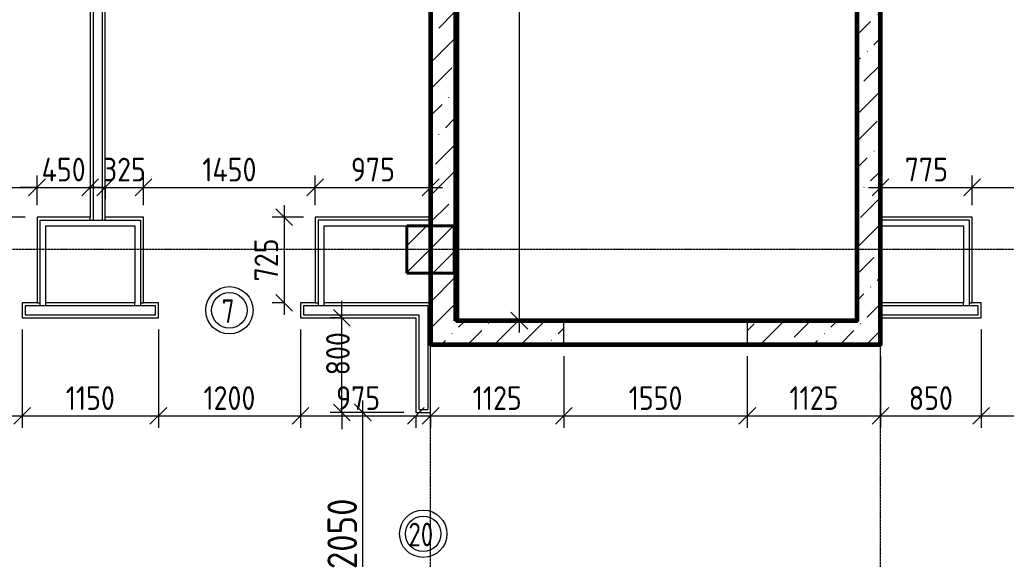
# Model space of a CAD drawing. Header units: millimetres. Extents: x -56773 to 221258, y -262288 to 26541.
# Drawn here: x 5338 to 13672, y -97159 to -92602 of the extents above; entities that cross this region are included whole.
import ezdxf

# ---------------------------------------------------------------- set-up
doc = ezdxf.new("R2010")
doc.units = ezdxf.units.MM
doc.linetypes.add('ADSK_Линия сетки', pattern=[25, 20, -2.5, 0, -2.5])
for name, color, linetype, lineweight in [('3.1 Штукатурка внешн стен для инвесторов', 5, 'Continuous', 60), ('Марки дверей', 7, 'Continuous', 20), ('Несущие колонны', 7, 'Continuous', 18), ('Оси', 7, 'Continuous', 9), ('Размеры', 7, 'Continuous', 9), ('Стены внутренние', 7, 'Continuous', 18), ('Стены наружные', 7, 'Continuous', 18), ('Стены штриховка', 7, 'Continuous', 9)]:
    doc.layers.add(name, color=color, linetype=linetype, lineweight=lineweight)
doc.styles.add('GOST Common_2', font='', dxfattribs={"width": 0.9, "height": 250})
doc.styles.add('GOST Common_3', font='', dxfattribs={"width": 0.9, "height": 200})
doc.styles.add('GOST Common_B', font='', dxfattribs={"width": 0.8, "height": 200})
doc.styles.get('GOST Common_2').set_extended_font_data('GOST Common')
doc.styles.get('GOST Common_3').set_extended_font_data('GOST Common')
doc.styles.get('GOST Common_B').set_extended_font_data('GOST Common', bold=True)
doc.dimstyles.new('ADSK_Основной_2_0', dxfattribs={"dimscale": 304.8, "dimtxt": 201.142999, "dimasz": 0.463911, "dimexe": 0.328084, "dimexo": 0.328084, "dimgap": 0.164042, "dimtad": 1, "dimdec": 3, "dimrnd": 0.001, "dimdsep": 46, "dimtxsty": 'GOST Common_3', "dimblk1": 'OBLIQUE', "dimblk2": 'OBLIQUE', "dimsah": 1, "dimcen": 0.09, "dimdle": 0.328084, "dimazin": 2, "dimtfac": 1, "dimtdec": 4, "dimtix": 1, "dimtmove": 0, "dimatfit": 3, "dimfxl": 1, "dimtvp": 1, "dimtolj": 1, "dimtzin": 0, "dimlwd": 20, "dimlwe": 20, "dimarcsym": 2})
doc.dimstyles.new('ADSK_Основной_2_0_2', dxfattribs={"dimscale": 304.8, "dimtxt": 201.142999, "dimasz": 0.463911, "dimexe": 0.328084, "dimexo": 0.328084, "dimgap": 0.164042, "dimtad": 1, "dimdec": 3, "dimrnd": 0.001, "dimdsep": 46, "dimtxsty": 'GOST Common_3', "dimblk1": 'OBLIQUE', "dimblk2": 'OBLIQUE', "dimsah": 1, "dimcen": 0.09, "dimdle": 0.328084, "dimazin": 2, "dimtfac": 1, "dimtdec": 4, "dimtix": 1, "dimtmove": 0, "dimatfit": 3, "dimfxl": 1, "dimtvp": 1, "dimtolj": 1, "dimtzin": 0, "dimlwd": 20, "dimlwe": 20, "dimarcsym": 2})
doc.dimstyles.new('ADSK_Основной_2_0_3', dxfattribs={"dimscale": 304.8, "dimtxt": 201.142999, "dimasz": 0.463911, "dimexe": 0.328084, "dimexo": 0.328084, "dimgap": 0.164042, "dimtad": 1, "dimdec": 3, "dimrnd": 0.001, "dimdsep": 46, "dimtxsty": 'GOST Common_2', "dimblk1": 'OBLIQUE', "dimblk2": 'OBLIQUE', "dimsah": 1, "dimcen": 0.09, "dimdle": 0.328084, "dimazin": 2, "dimtfac": 1, "dimtdec": 4, "dimtix": 1, "dimtmove": 0, "dimatfit": 3, "dimfxl": 1, "dimtvp": 1, "dimtolj": 1, "dimtzin": 0, "dimlwd": 20, "dimlwe": 20, "dimarcsym": 2})
pattern_1 = [(45, (9.36, -97949.04), (84.1895, 308.696), [396.875, -79.375, 3.353, -76.022])]

# ---------------------------------------------------------------- blocks, each defined once
blk = doc.blocks.new('ADSK_КолоннаЖБ_Прямоугольная - 400x400 мм-1807143-Кладочный план 2-го этаж')
at = {"layer": 'Несущие колонны', "lineweight": 40}
for p, q in [((-200, 200), (200, 200)), ((-200, -200), (-200, 200)), ((200, 200), (200, -200)), ((200, -200), (-200, -200))]:
    blk.add_line(p, q, dxfattribs=at)
blk = doc.blocks.new('_Oblique')
at = {"color": 0, "linetype": 'ByBlock', "lineweight": -2}
blk.add_line((-0.5, -0.5), (0.5, 0.5), dxfattribs=at)
blk = doc.blocks.new('*D4770')
at = {"layer": 'Defpoints', "color": 0, "lineweight": 25, "transparency": 16777216}
for p in [(5484.4, -94018.1), (4034.4, -94269.1), (5484.4, -94269.1)]:
    blk.add_point(p, dxfattribs=at)
at = {"layer": 'Размеры', "color": 0, "lineweight": 20, "transparency": 16777216}
for p, q in [((4034.4, -94169.1), (4034.4, -93918.1)), ((5484.4, -94169.1), (5484.4, -93918.1)), ((3934.4, -94018.1), (5584.4, -94018.1))]:
    blk.add_line(p, q, dxfattribs=at)
at = {"layer": 'Размеры', "color": 0, "lineweight": 20, "transparency": 16777216, "xscale": 141.4, "yscale": 141.4, "zscale": 141.4, "rotation": 180}
blk.add_blockref('_Oblique', (4034.4, -94018.1), dxfattribs=at)
at = {"layer": 'Размеры', "color": 0, "lineweight": 20, "transparency": 16777216, "xscale": 141.4, "yscale": 141.4, "zscale": 141.4}
blk.add_blockref('_Oblique', (5484.4, -94018.1), dxfattribs=at)
at = {"layer": 'Размеры', "color": 0, "lineweight": 9, "transparency": 16777216, "insert": (4759.4, -93868.1), "char_height": 200, "width": 580.928, "attachment_point": 5, "style": 'GOST Common_3'}
blk.add_mtext('\\A1;1450', dxfattribs=at)
blk = doc.blocks.new('*D4771')
at = {"layer": 'Defpoints', "color": 0, "lineweight": 25, "transparency": 16777216}
for p in [(5934.4, -93918.1), (5934.4, -94018.1), (5484.4, -94269.1)]:
    blk.add_point(p, dxfattribs=at)
at = {"layer": 'Размеры', "color": 0, "lineweight": 20, "transparency": 16777216}
for p, q in [((5484.4, -94169.1), (5484.4, -93918.1)), ((5484.4, -94018.1), (5343, -94018.1)), ((5484.4, -94018.1), (5934.4, -94018.1)), ((5934.4, -94018.1), (5934.4, -94118.1)), ((5934.4, -94018.1), (6075.8, -94018.1))]:
    blk.add_line(p, q, dxfattribs=at)
at = {"layer": 'Размеры', "color": 0, "lineweight": 20, "transparency": 16777216, "xscale": 141.4, "yscale": 141.4, "zscale": 141.4}
blk.add_blockref('_Oblique', (5484.4, -94018.1), dxfattribs=at)
at = {"layer": 'Размеры', "color": 0, "lineweight": 20, "transparency": 16777216, "xscale": 141.4, "yscale": 141.4, "zscale": 141.4, "rotation": 180}
blk.add_blockref('_Oblique', (5934.4, -94018.1), dxfattribs=at)
at = {"layer": 'Размеры', "color": 0, "lineweight": 9, "transparency": 16777216, "insert": (5709.4, -93868.1), "char_height": 200, "width": 474.561, "attachment_point": 5, "style": 'GOST Common_3'}
blk.add_mtext('\\A1;450', dxfattribs=at)
blk = doc.blocks.new('*D4772')
at = {"layer": 'Defpoints', "color": 0, "lineweight": 25, "transparency": 16777216}
for p in [(6059.4, -93918.1), (6384.4, -94018.1), (6384.4, -94269.1)]:
    blk.add_point(p, dxfattribs=at)
at = {"layer": 'Размеры', "color": 0, "lineweight": 20, "transparency": 16777216}
for p, q in [((6384.4, -94169.1), (6384.4, -93918.1)), ((6059.4, -94018.1), (5918, -94018.1)), ((6059.4, -94018.1), (6059.4, -94118.1)), ((6059.4, -94018.1), (6384.4, -94018.1)), ((6384.4, -94018.1), (6525.8, -94018.1))]:
    blk.add_line(p, q, dxfattribs=at)
at = {"layer": 'Размеры', "color": 0, "lineweight": 20, "transparency": 16777216, "xscale": 141.4, "yscale": 141.4, "zscale": 141.4}
blk.add_blockref('_Oblique', (6059.4, -94018.1), dxfattribs=at)
at = {"layer": 'Размеры', "color": 0, "lineweight": 20, "transparency": 16777216, "xscale": 141.4, "yscale": 141.4, "zscale": 141.4, "rotation": 180}
blk.add_blockref('_Oblique', (6384.4, -94018.1), dxfattribs=at)
at = {"layer": 'Размеры', "color": 0, "lineweight": 9, "transparency": 16777216, "insert": (6221.9, -93868.1), "char_height": 200, "width": 454.106, "attachment_point": 5, "style": 'GOST Common_3'}
blk.add_mtext('\\A1;325', dxfattribs=at)
blk = doc.blocks.new('*D4773')
at = {"layer": 'Defpoints', "color": 0, "lineweight": 25, "transparency": 16777216}
for p in [(7834.4, -94018.1), (6384.4, -94269.1), (7834.4, -94269.1)]:
    blk.add_point(p, dxfattribs=at)
at = {"layer": 'Размеры', "color": 0, "lineweight": 20, "transparency": 16777216}
for p, q in [((6384.4, -94169.1), (6384.4, -93918.1)), ((7834.4, -94169.1), (7834.4, -93918.1)), ((6284.4, -94018.1), (7934.4, -94018.1))]:
    blk.add_line(p, q, dxfattribs=at)
at = {"layer": 'Размеры', "color": 0, "lineweight": 20, "transparency": 16777216, "xscale": 141.4, "yscale": 141.4, "zscale": 141.4, "rotation": 180}
blk.add_blockref('_Oblique', (6384.4, -94018.1), dxfattribs=at)
at = {"layer": 'Размеры', "color": 0, "lineweight": 20, "transparency": 16777216, "xscale": 141.4, "yscale": 141.4, "zscale": 141.4}
blk.add_blockref('_Oblique', (7834.4, -94018.1), dxfattribs=at)
at = {"layer": 'Размеры', "color": 0, "lineweight": 9, "transparency": 16777216, "insert": (7109.4, -93868.1), "char_height": 200, "width": 580.928, "attachment_point": 5, "style": 'GOST Common_3'}
blk.add_mtext('\\A1;1450', dxfattribs=at)
blk = doc.blocks.new('*D4774')
at = {"layer": 'Defpoints', "color": 0, "lineweight": 25, "transparency": 16777216}
for p in [(8809.4, -93918.1), (8809.4, -94018.1), (7834.4, -94269.1)]:
    blk.add_point(p, dxfattribs=at)
at = {"layer": 'Размеры', "color": 0, "lineweight": 20, "transparency": 16777216}
for p, q in [((7834.4, -94169.1), (7834.4, -93918.1)), ((7734.4, -94018.1), (8909.4, -94018.1)), ((8809.4, -94018.1), (8809.4, -94118.1))]:
    blk.add_line(p, q, dxfattribs=at)
at = {"layer": 'Размеры', "color": 0, "lineweight": 20, "transparency": 16777216, "xscale": 141.4, "yscale": 141.4, "zscale": 141.4, "rotation": 180}
blk.add_blockref('_Oblique', (7834.4, -94018.1), dxfattribs=at)
at = {"layer": 'Размеры', "color": 0, "lineweight": 20, "transparency": 16777216, "xscale": 141.4, "yscale": 141.4, "zscale": 141.4}
blk.add_blockref('_Oblique', (8809.4, -94018.1), dxfattribs=at)
at = {"layer": 'Размеры', "color": 0, "lineweight": 9, "transparency": 16777216, "insert": (8321.9, -93868.1), "char_height": 200, "width": 454.106, "attachment_point": 5, "style": 'GOST Common_3'}
blk.add_mtext('\\A1;975', dxfattribs=at)
blk = doc.blocks.new('*D4780')
at = {"layer": 'Defpoints', "color": 0, "lineweight": 25, "transparency": 16777216}
for p in [(4159.4, -95119.1), (5359.4, -95119.1), (5359.4, -95947.8)]:
    blk.add_point(p, dxfattribs=at)
at = {"layer": 'Размеры', "color": 0, "lineweight": 20, "transparency": 16777216}
for p, q in [((4159.4, -95219.1), (4159.4, -96047.8)), ((5359.4, -95219.1), (5359.4, -96047.8)), ((4059.4, -95947.8), (5459.4, -95947.8))]:
    blk.add_line(p, q, dxfattribs=at)
at = {"layer": 'Размеры', "color": 0, "lineweight": 20, "transparency": 16777216, "xscale": 141.4, "yscale": 141.4, "zscale": 141.4, "rotation": 180}
blk.add_blockref('_Oblique', (4159.4, -95947.8), dxfattribs=at)
at = {"layer": 'Размеры', "color": 0, "lineweight": 20, "transparency": 16777216, "xscale": 141.4, "yscale": 141.4, "zscale": 141.4}
blk.add_blockref('_Oblique', (5359.4, -95947.8), dxfattribs=at)
at = {"layer": 'Размеры', "color": 0, "lineweight": 9, "transparency": 16777216, "insert": (4759.4, -95797.8), "char_height": 200, "width": 560.473, "attachment_point": 5, "style": 'GOST Common_3'}
blk.add_mtext('\\A1;1200', dxfattribs=at)
blk = doc.blocks.new('*D4781')
at = {"layer": 'Defpoints', "color": 0, "lineweight": 25, "transparency": 16777216}
for p in [(5359.4, -95119.1), (6509.4, -95119.1), (6509.4, -95947.8)]:
    blk.add_point(p, dxfattribs=at)
at = {"layer": 'Размеры', "color": 0, "lineweight": 20, "transparency": 16777216}
for p, q in [((5359.4, -95219.1), (5359.4, -96047.8)), ((6509.4, -95219.1), (6509.4, -96047.8)), ((5259.4, -95947.8), (6609.4, -95947.8))]:
    blk.add_line(p, q, dxfattribs=at)
at = {"layer": 'Размеры', "color": 0, "lineweight": 20, "transparency": 16777216, "xscale": 141.4, "yscale": 141.4, "zscale": 141.4, "rotation": 180}
blk.add_blockref('_Oblique', (5359.4, -95947.8), dxfattribs=at)
at = {"layer": 'Размеры', "color": 0, "lineweight": 20, "transparency": 16777216, "xscale": 141.4, "yscale": 141.4, "zscale": 141.4}
blk.add_blockref('_Oblique', (6509.4, -95947.8), dxfattribs=at)
at = {"layer": 'Размеры', "color": 0, "lineweight": 9, "transparency": 16777216, "insert": (5934.4, -95797.8), "char_height": 200, "width": 515.472, "attachment_point": 5, "style": 'GOST Common_3'}
blk.add_mtext('\\A1;1150', dxfattribs=at)
blk = doc.blocks.new('*D4782')
at = {"layer": 'Defpoints', "color": 0, "lineweight": 25, "transparency": 16777216}
for p in [(6509.4, -95119.1), (7709.4, -95119.1), (7709.4, -95947.8)]:
    blk.add_point(p, dxfattribs=at)
at = {"layer": 'Размеры', "color": 0, "lineweight": 20, "transparency": 16777216}
for p, q in [((6509.4, -95219.1), (6509.4, -96047.8)), ((7709.4, -95219.1), (7709.4, -96047.8)), ((6409.4, -95947.8), (7809.4, -95947.8))]:
    blk.add_line(p, q, dxfattribs=at)
at = {"layer": 'Размеры', "color": 0, "lineweight": 20, "transparency": 16777216, "xscale": 141.4, "yscale": 141.4, "zscale": 141.4, "rotation": 180}
blk.add_blockref('_Oblique', (6509.4, -95947.8), dxfattribs=at)
at = {"layer": 'Размеры', "color": 0, "lineweight": 20, "transparency": 16777216, "xscale": 141.4, "yscale": 141.4, "zscale": 141.4}
blk.add_blockref('_Oblique', (7709.4, -95947.8), dxfattribs=at)
at = {"layer": 'Размеры', "color": 0, "lineweight": 9, "transparency": 16777216, "insert": (7109.4, -95797.8), "char_height": 200, "width": 560.473, "attachment_point": 5, "style": 'GOST Common_3'}
blk.add_mtext('\\A1;1200', dxfattribs=at)
blk = doc.blocks.new('*D4783')
at = {"layer": 'Defpoints', "color": 0, "lineweight": 25, "transparency": 16777216}
for p in [(7709.4, -95119.1), (8684.4, -95847.8), (8684.4, -95947.8)]:
    blk.add_point(p, dxfattribs=at)
at = {"layer": 'Размеры', "color": 0, "lineweight": 20, "transparency": 16777216}
for p, q in [((7709.4, -95219.1), (7709.4, -96047.8)), ((7609.4, -95947.8), (8784.4, -95947.8)), ((8684.4, -95947.8), (8684.4, -96047.8))]:
    blk.add_line(p, q, dxfattribs=at)
at = {"layer": 'Размеры', "color": 0, "lineweight": 20, "transparency": 16777216, "xscale": 141.4, "yscale": 141.4, "zscale": 141.4, "rotation": 180}
blk.add_blockref('_Oblique', (7709.4, -95947.8), dxfattribs=at)
at = {"layer": 'Размеры', "color": 0, "lineweight": 20, "transparency": 16777216, "xscale": 141.4, "yscale": 141.4, "zscale": 141.4}
blk.add_blockref('_Oblique', (8684.4, -95947.8), dxfattribs=at)
at = {"layer": 'Размеры', "color": 0, "lineweight": 9, "transparency": 16777216, "insert": (8196.9, -95797.8), "char_height": 200, "width": 454.106, "attachment_point": 5, "style": 'GOST Common_3'}
blk.add_mtext('\\A1;975', dxfattribs=at)
blk = doc.blocks.new('*D4784')
at = {"layer": 'Defpoints', "color": 0, "lineweight": 25, "transparency": 16777216}
for p in [(9934.4, -95344.1), (8809.4, -95847.8), (9934.4, -95947.8)]:
    blk.add_point(p, dxfattribs=at)
at = {"layer": 'Размеры', "color": 0, "lineweight": 20, "transparency": 16777216}
for p, q in [((9934.4, -95444.1), (9934.4, -96047.8)), ((8709.4, -95947.8), (10034.4, -95947.8)), ((8809.4, -95947.8), (8809.4, -96047.8))]:
    blk.add_line(p, q, dxfattribs=at)
at = {"layer": 'Размеры', "color": 0, "lineweight": 20, "transparency": 16777216, "xscale": 141.4, "yscale": 141.4, "zscale": 141.4, "rotation": 180}
blk.add_blockref('_Oblique', (8809.4, -95947.8), dxfattribs=at)
at = {"layer": 'Размеры', "color": 0, "lineweight": 20, "transparency": 16777216, "xscale": 141.4, "yscale": 141.4, "zscale": 141.4}
blk.add_blockref('_Oblique', (9934.4, -95947.8), dxfattribs=at)
at = {"layer": 'Размеры', "color": 0, "lineweight": 9, "transparency": 16777216, "insert": (9371.9, -95797.8), "char_height": 200, "width": 515.472, "attachment_point": 5, "style": 'GOST Common_3'}
blk.add_mtext('\\A1;1125', dxfattribs=at)
blk = doc.blocks.new('*D4785')
at = {"layer": 'Defpoints', "color": 0, "lineweight": 25, "transparency": 16777216}
for p in [(9934.4, -95344.1), (11484.4, -95344.1), (11484.4, -95947.8)]:
    blk.add_point(p, dxfattribs=at)
at = {"layer": 'Размеры', "color": 0, "lineweight": 20, "transparency": 16777216}
for p, q in [((9934.4, -95444.1), (9934.4, -96047.8)), ((11484.4, -95444.1), (11484.4, -96047.8)), ((9834.4, -95947.8), (11584.4, -95947.8))]:
    blk.add_line(p, q, dxfattribs=at)
at = {"layer": 'Размеры', "color": 0, "lineweight": 20, "transparency": 16777216, "xscale": 141.4, "yscale": 141.4, "zscale": 141.4, "rotation": 180}
blk.add_blockref('_Oblique', (9934.4, -95947.8), dxfattribs=at)
at = {"layer": 'Размеры', "color": 0, "lineweight": 20, "transparency": 16777216, "xscale": 141.4, "yscale": 141.4, "zscale": 141.4}
blk.add_blockref('_Oblique', (11484.4, -95947.8), dxfattribs=at)
at = {"layer": 'Размеры', "color": 0, "lineweight": 9, "transparency": 16777216, "insert": (10709.4, -95797.8), "char_height": 200, "width": 560.473, "attachment_point": 5, "style": 'GOST Common_3'}
blk.add_mtext('\\A1;1550', dxfattribs=at)
blk = doc.blocks.new('*D4786')
at = {"layer": 'Defpoints', "color": 0, "lineweight": 25, "transparency": 16777216}
for p in [(11484.4, -95344.1), (12609.4, -95344.1), (12609.4, -95947.8)]:
    blk.add_point(p, dxfattribs=at)
at = {"layer": 'Размеры', "color": 0, "lineweight": 20, "transparency": 16777216}
for p, q in [((11484.4, -95444.1), (11484.4, -96047.8)), ((12609.4, -95444.1), (12609.4, -96047.8)), ((11384.4, -95947.8), (12709.4, -95947.8))]:
    blk.add_line(p, q, dxfattribs=at)
at = {"layer": 'Размеры', "color": 0, "lineweight": 20, "transparency": 16777216, "xscale": 141.4, "yscale": 141.4, "zscale": 141.4, "rotation": 180}
blk.add_blockref('_Oblique', (11484.4, -95947.8), dxfattribs=at)
at = {"layer": 'Размеры', "color": 0, "lineweight": 20, "transparency": 16777216, "xscale": 141.4, "yscale": 141.4, "zscale": 141.4}
blk.add_blockref('_Oblique', (12609.4, -95947.8), dxfattribs=at)
at = {"layer": 'Размеры', "color": 0, "lineweight": 9, "transparency": 16777216, "insert": (12046.9, -95797.8), "char_height": 200, "width": 515.472, "attachment_point": 5, "style": 'GOST Common_3'}
blk.add_mtext('\\A1;1125', dxfattribs=at)
blk = doc.blocks.new('*D4787')
at = {"layer": 'Defpoints', "color": 0, "lineweight": 25, "transparency": 16777216}
for p in [(13459.4, -95119.1), (12609.4, -95344.1), (13459.4, -95947.8)]:
    blk.add_point(p, dxfattribs=at)
at = {"layer": 'Размеры', "color": 0, "lineweight": 20, "transparency": 16777216}
for p, q in [((13459.4, -95219.1), (13459.4, -96047.8)), ((12609.4, -95444.1), (12609.4, -96047.8)), ((12509.4, -95947.8), (13559.4, -95947.8))]:
    blk.add_line(p, q, dxfattribs=at)
at = {"layer": 'Размеры', "color": 0, "lineweight": 20, "transparency": 16777216, "xscale": 141.4, "yscale": 141.4, "zscale": 141.4, "rotation": 180}
blk.add_blockref('_Oblique', (12609.4, -95947.8), dxfattribs=at)
at = {"layer": 'Размеры', "color": 0, "lineweight": 20, "transparency": 16777216, "xscale": 141.4, "yscale": 141.4, "zscale": 141.4}
blk.add_blockref('_Oblique', (13459.4, -95947.8), dxfattribs=at)
at = {"layer": 'Размеры', "color": 0, "lineweight": 9, "transparency": 16777216, "insert": (13034.4, -95797.8), "char_height": 200, "width": 454.106, "attachment_point": 5, "style": 'GOST Common_3'}
blk.add_mtext('\\A1;850', dxfattribs=at)
blk = doc.blocks.new('*D4788')
at = {"layer": 'Defpoints', "color": 0, "lineweight": 25, "transparency": 16777216}
for p in [(13459.4, -95119.1), (14509.4, -95119.1), (14509.4, -95947.8)]:
    blk.add_point(p, dxfattribs=at)
at = {"layer": 'Размеры', "color": 0, "lineweight": 20, "transparency": 16777216}
for p, q in [((13459.4, -95219.1), (13459.4, -96047.8)), ((14509.4, -95219.1), (14509.4, -96047.8)), ((13359.4, -95947.8), (14609.4, -95947.8))]:
    blk.add_line(p, q, dxfattribs=at)
at = {"layer": 'Размеры', "color": 0, "lineweight": 20, "transparency": 16777216, "xscale": 141.4, "yscale": 141.4, "zscale": 141.4, "rotation": 180}
blk.add_blockref('_Oblique', (13459.4, -95947.8), dxfattribs=at)
at = {"layer": 'Размеры', "color": 0, "lineweight": 20, "transparency": 16777216, "xscale": 141.4, "yscale": 141.4, "zscale": 141.4}
blk.add_blockref('_Oblique', (14509.4, -95947.8), dxfattribs=at)
at = {"layer": 'Размеры', "color": 0, "lineweight": 9, "transparency": 16777216, "insert": (13984.4, -95797.8), "char_height": 200, "width": 560.473, "attachment_point": 5, "style": 'GOST Common_3'}
blk.add_mtext('\\A1;1050', dxfattribs=at)
blk = doc.blocks.new('*D4940')
at = {"layer": 'Defpoints', "color": 0, "lineweight": 25, "transparency": 16777216}
for p in [(4482.3, -94269.1), (5484.4, -94269.1), (4382.3, -94994.1)]:
    blk.add_point(p, dxfattribs=at)
at = {"layer": 'Размеры', "color": 0, "lineweight": 20, "transparency": 16777216}
for p, q in [((4482.3, -95094.1), (4482.3, -94169.1)), ((5384.4, -94269.1), (4382.3, -94269.1)), ((4482.3, -94994.1), (4582.3, -94994.1))]:
    blk.add_line(p, q, dxfattribs=at)
at = {"layer": 'Размеры', "color": 0, "lineweight": 20, "transparency": 16777216, "xscale": 141.4, "yscale": 141.4, "zscale": 141.4}
for p, rotation in [((4482.3, -94269.1), 90), ((4482.3, -94994.1), 270)]:
    blk.add_blockref('_Oblique', p, dxfattribs=dict(at, rotation=rotation))
at = {"layer": 'Размеры', "color": 0, "lineweight": 9, "transparency": 16777216, "insert": (4332.3, -94631.6), "char_height": 200, "width": 454.106, "attachment_point": 5, "rotation": 90, "style": 'GOST Common_3'}
blk.add_mtext('\\A1;725', dxfattribs=at)
blk = doc.blocks.new('*D4941')
at = {"layer": 'Defpoints', "color": 0, "lineweight": 25, "transparency": 16777216}
for p in [(4382.3, -88594.1), (4482.3, -88594.1), (5484.4, -94269.1)]:
    blk.add_point(p, dxfattribs=at)
at = {"layer": 'Размеры', "color": 0, "lineweight": 20, "transparency": 16777216}
for p, q in [((4482.3, -94369.1), (4482.3, -88494.1)), ((4482.3, -88594.1), (4582.3, -88594.1)), ((5384.4, -94269.1), (4382.3, -94269.1))]:
    blk.add_line(p, q, dxfattribs=at)
at = {"layer": 'Размеры', "color": 0, "lineweight": 20, "transparency": 16777216, "xscale": 141.4, "yscale": 141.4, "zscale": 141.4}
for p, rotation in [((4482.3, -88594.1), 90), ((4482.3, -94269.1), 270)]:
    blk.add_blockref('_Oblique', p, dxfattribs=dict(at, rotation=rotation))
at = {"layer": 'Размеры', "color": 0, "lineweight": 9, "transparency": 16777216, "insert": (4332.3, -91431.6), "char_height": 200, "width": 605.475, "attachment_point": 5, "rotation": 90, "style": 'GOST Common_3'}
blk.add_mtext('\\A1;5675', dxfattribs=at)
blk = doc.blocks.new('*D4942')
at = {"layer": 'Defpoints', "color": 0, "lineweight": 25, "transparency": 16777216}
for p in [(7834.4, -94269.1), (7571.2, -94994.1), (7671.2, -94994.1)]:
    blk.add_point(p, dxfattribs=at)
at = {"layer": 'Размеры', "color": 0, "lineweight": 20, "transparency": 16777216}
for p, q in [((7571.2, -94169.1), (7571.2, -95094.1)), ((7734.4, -94269.1), (7471.2, -94269.1)), ((7571.2, -94994.1), (7471.2, -94994.1))]:
    blk.add_line(p, q, dxfattribs=at)
at = {"layer": 'Размеры', "color": 0, "lineweight": 20, "transparency": 16777216, "xscale": 141.4, "yscale": 141.4, "zscale": 141.4}
for p, rotation in [((7571.2, -94269.1), 90), ((7571.2, -94994.1), 270)]:
    blk.add_blockref('_Oblique', p, dxfattribs=dict(at, rotation=rotation))
at = {"layer": 'Размеры', "color": 0, "lineweight": 9, "transparency": 16777216, "insert": (7421.2, -94631.6), "char_height": 200, "width": 454.106, "attachment_point": 5, "rotation": 90, "style": 'GOST Common_3'}
blk.add_mtext('\\A1;725', dxfattribs=at)
blk = doc.blocks.new('*D4943')
at = {"layer": 'Defpoints', "color": 0, "lineweight": 25, "transparency": 16777216}
for p in [(9658.6, -86944.1), (9558.6, -95144.1), (9658.6, -95144.1)]:
    blk.add_point(p, dxfattribs=at)
at = {"layer": 'Размеры', "color": 0, "lineweight": 20, "transparency": 16777216}
for p, q in [((9558.6, -86844.1), (9558.6, -95244.1)), ((9558.6, -86944.1), (9458.6, -86944.1)), ((9558.6, -95144.1), (9458.6, -95144.1))]:
    blk.add_line(p, q, dxfattribs=at)
at = {"layer": 'Размеры', "color": 0, "lineweight": 20, "transparency": 16777216, "xscale": 141.4, "yscale": 141.4, "zscale": 141.4}
for p, rotation in [((9558.6, -86944.1), 90), ((9558.6, -95144.1), 270)]:
    blk.add_blockref('_Oblique', p, dxfattribs=dict(at, rotation=rotation))
at = {"layer": 'Размеры', "color": 0, "lineweight": 9, "transparency": 16777216, "insert": (9408.6, -91044.1), "char_height": 200, "width": 605.475, "attachment_point": 5, "rotation": 90, "style": 'GOST Common_3'}
blk.add_mtext('\\A1;8200', dxfattribs=at)
blk = doc.blocks.new('*D4944')
at = {"layer": 'Defpoints', "color": 0, "lineweight": 25, "transparency": 16777216}
for p in [(12609.4, -93918.1), (13384.4, -94018.1), (13384.4, -94269.1)]:
    blk.add_point(p, dxfattribs=at)
at = {"layer": 'Размеры', "color": 0, "lineweight": 20, "transparency": 16777216}
for p, q in [((13384.4, -94169.1), (13384.4, -93918.1)), ((12509.4, -94018.1), (13484.4, -94018.1)), ((12609.4, -94018.1), (12609.4, -94118.1))]:
    blk.add_line(p, q, dxfattribs=at)
at = {"layer": 'Размеры', "color": 0, "lineweight": 20, "transparency": 16777216, "xscale": 141.4, "yscale": 141.4, "zscale": 141.4, "rotation": 180}
blk.add_blockref('_Oblique', (12609.4, -94018.1), dxfattribs=at)
at = {"layer": 'Размеры', "color": 0, "lineweight": 20, "transparency": 16777216, "xscale": 141.4, "yscale": 141.4, "zscale": 141.4}
blk.add_blockref('_Oblique', (13384.4, -94018.1), dxfattribs=at)
at = {"layer": 'Размеры', "color": 0, "lineweight": 9, "transparency": 16777216, "insert": (12996.9, -93868.1), "char_height": 200, "width": 454.106, "attachment_point": 5, "style": 'GOST Common_3'}
blk.add_mtext('\\A1;775', dxfattribs=at)
blk = doc.blocks.new('*D4945')
at = {"layer": 'Defpoints', "color": 0, "lineweight": 25, "transparency": 16777216}
for p in [(14584.4, -94018.1), (13384.4, -94269.1), (14584.4, -94269.1)]:
    blk.add_point(p, dxfattribs=at)
at = {"layer": 'Размеры', "color": 0, "lineweight": 20, "transparency": 16777216}
for p, q in [((13384.4, -94169.1), (13384.4, -93918.1)), ((14584.4, -94169.1), (14584.4, -93918.1)), ((13284.4, -94018.1), (14684.4, -94018.1))]:
    blk.add_line(p, q, dxfattribs=at)
at = {"layer": 'Размеры', "color": 0, "lineweight": 20, "transparency": 16777216, "xscale": 141.4, "yscale": 141.4, "zscale": 141.4, "rotation": 180}
blk.add_blockref('_Oblique', (13384.4, -94018.1), dxfattribs=at)
at = {"layer": 'Размеры', "color": 0, "lineweight": 20, "transparency": 16777216, "xscale": 141.4, "yscale": 141.4, "zscale": 141.4}
blk.add_blockref('_Oblique', (14584.4, -94018.1), dxfattribs=at)
at = {"layer": 'Размеры', "color": 0, "lineweight": 9, "transparency": 16777216, "insert": (13984.4, -93868.1), "char_height": 200, "width": 560.473, "attachment_point": 5, "style": 'GOST Common_3'}
blk.add_mtext('\\A1;1200', dxfattribs=at)
blk = doc.blocks.new('М_двери1 - Марка экземпляра 2-3719212-Кладочный план 2-го этаж')
at = {"layer": 'Марки дверей'}
for radius in [2, 1.5]:
    blk.add_circle((0, 0), radius, dxfattribs=at)
blk = doc.blocks.new('*D5068')
at = {"layer": 'Defpoints', "color": 0, "lineweight": 25, "transparency": 16777216}
for p in [(8237.6, -95919.1), (8684.4, -95919.1), (8684.4, -97969.1)]:
    blk.add_point(p, dxfattribs=at)
at = {"layer": 'Размеры', "color": 0, "lineweight": 20, "transparency": 16777216}
for p, q in [((8237.6, -98069.1), (8237.6, -95819.1)), ((8584.4, -95919.1), (8137.6, -95919.1)), ((8584.4, -97969.1), (8137.6, -97969.1))]:
    blk.add_line(p, q, dxfattribs=at)
at = {"layer": 'Размеры', "color": 0, "lineweight": 20, "transparency": 16777216, "xscale": 141.4, "yscale": 141.4, "zscale": 141.4}
for p, rotation in [((8237.6, -95919.1), 90), ((8237.6, -97969.1), 270)]:
    blk.add_blockref('_Oblique', p, dxfattribs=dict(at, rotation=rotation))
at = {"layer": 'Размеры', "color": 0, "lineweight": 9, "transparency": 16777216, "insert": (8062.6, -96944.1), "char_height": 250, "width": 605.475, "attachment_point": 5, "rotation": 90, "style": 'GOST Common_2'}
blk.add_mtext('\\A1;2050', dxfattribs=at)
blk = doc.blocks.new('*D5069')
at = {"layer": 'Defpoints', "color": 0, "lineweight": 25, "transparency": 16777216}
for p in [(8059.6, -95119.1), (8137.6, -95119.1), (8684.4, -95919.1)]:
    blk.add_point(p, dxfattribs=at)
at = {"layer": 'Размеры', "color": 0, "lineweight": 20, "transparency": 16777216}
for p, q in [((8059.6, -95119.1), (8059.6, -94977.7)), ((8037.6, -95119.1), (7959.6, -95119.1)), ((8059.6, -95919.1), (8059.6, -95119.1)), ((8584.4, -95919.1), (7959.6, -95919.1)), ((8059.6, -95919.1), (8059.6, -96060.5))]:
    blk.add_line(p, q, dxfattribs=at)
at = {"layer": 'Размеры', "color": 0, "lineweight": 20, "transparency": 16777216, "xscale": 141.4, "yscale": 141.4, "zscale": 141.4}
for p, rotation in [((8059.6, -95119.1), 270), ((8059.6, -95919.1), 90)]:
    blk.add_blockref('_Oblique', p, dxfattribs=dict(at, rotation=rotation))
at = {"layer": 'Размеры', "color": 0, "lineweight": 9, "transparency": 16777216, "insert": (7926.3, -95605.8), "char_height": 200, "width": 454.106, "attachment_point": 1, "rotation": 90, "line_spacing_factor": 1.022761, "style": 'GOST Common_3'}
blk.add_mtext('\\A1;800', dxfattribs=at)

msp = doc.modelspace()

# ---------------------------------------------------------------- hatches: boundary and pattern name
at = {"layer": 'Несущие колонны', "lineweight": 9}
h = msp.add_hatch(dxfattribs=at)
h.set_pattern_fill('FP_1', color=256, style=0, pattern_type=2)
h.set_pattern_definition([(45, (9.36, -97949.04), (-224.506, 224.506), []), (45, (233.87, -97949.04), (-224.506, 224.506), [396.875, -79.375, 3.353, -76.022])])
h.paths.add_polyline_path([(8809.3615, -94744.0666), (9009.3615, -94744.0666), (9009.3615, -94344.0666), (8609.3615, -94344.0666), (8609.3615, -94744.0666)])
at = {"layer": 'Стены наружные', "lineweight": 9}
h = msp.add_hatch(dxfattribs=at)
h.set_pattern_fill('FP_2', color=256, style=0, pattern_type=2)
h.set_pattern_definition(pattern_1)
h.paths.add_polyline_path([(9009.3615, -95344.0666), (9009.3615, -94744.0666), (8809.3615, -94744.0666), (8809.3615, -95344.0666)])
h.paths.add_polyline_path([(9009.3615, -94344.0666), (9009.3615, -88744.0666), (8809.3615, -88744.0666), (8809.3615, -94344.0666)])
h.paths.add_polyline_path([(8809.3615, -88344.0666), (9009.3615, -88344.0666), (9009.3615, -86944.0666), (8809.3615, -86944.0666), (8809.3615, -88294.0666)])
h = msp.add_hatch(dxfattribs=at)
h.set_pattern_fill('FP_2', color=256, style=0, pattern_type=2)
h.set_pattern_definition(pattern_1)
h.paths.add_polyline_path([(12409.3615, -95144.0666), (12609.3615, -95144.0666), (12609.3615, -86944.0666), (12409.3615, -86944.0666), (12409.3615, -92883.136)])
h = msp.add_hatch(dxfattribs=at)
h.set_pattern_fill('FP_2', color=256, style=0, pattern_type=2)
h.set_pattern_definition(pattern_1)
h.paths.add_polyline_path([(11484.3615, -95344.0666), (12609.3615, -95344.0666), (12609.3615, -95144.0666), (11484.3615, -95144.0666)])
h.paths.add_polyline_path([(9934.3615, -95344.0666), (9934.3615, -95144.0666), (9009.3615, -95144.0666), (9009.3615, -95344.0666)])

# ---------------------------------------------------------------- linework, layer by layer
at = {"layer": '3.1 Штукатурка внешн стен для инвесторов'}
msp.add_lwpolyline([(-19540.6385, -79244.0666), (-19540.6385, -74194.0666), (-3190.6385, -74194.0666), (-3190.6385, -88544.0666), (8809.3615, -88544.0666), (8809.3615, -95344.0666), (12609.3615, -95344.0666), (12609.3615, -88544.0666), (42009.3615, -88544.0666)], dxfattribs=at)
msp.add_lwpolyline([(9034.3615, -86944.0666), (12409.3615, -86944.0666), (12409.3615, -95144.0666), (9034.3615, -95144.0666)], close=True, dxfattribs=at)
at = {"layer": 'Несущие колонны', "lineweight": 9}
for p, q in [((8809.3615, -94344.0666), (8609.3615, -94344.0666)), ((8609.3615, -94344.0666), (8609.3615, -94744.0666)), ((9009.3615, -94344.0666), (8809.3615, -94344.0666)), ((9009.3615, -94744.0666), (9009.3615, -94344.0666)), ((8609.3615, -94744.0666), (8809.3615, -94744.0666)), ((8809.3615, -94744.0666), (9009.3615, -94744.0666))]:
    msp.add_line(p, q, dxfattribs=at)
at = {"layer": 'Оси', "linetype": 'ADSK_Линия сетки', "lineweight": 5}
for p, q in [((8809.3615, -108922.9178), (8809.3615, -87921.5904)), ((12609.3615, -108922.9178), (12609.3615, -87921.5904)), ((62525.08, -94544.0666), (-25230.7352, -94544.0666))]:
    msp.add_line(p, q, dxfattribs=at)
at = {"layer": 'Стены внутренние', "lineweight": 5}
for p, q in [((5934.3615, -88594.0666), (5934.3615, -94269.0666)), ((6059.3615, -94269.0666), (6059.3615, -88594.0666)), ((5934.3615, -94269.0666), (5484.3615, -94269.0666)), ((5484.3615, -94269.0666), (5484.3615, -94994.0666)), ((6384.3615, -94269.0666), (6059.3615, -94269.0666)), ((6384.3615, -94994.0666), (6384.3615, -94269.0666)), ((7834.3615, -94269.0666), (7834.3615, -94994.0666)), ((8809.3615, -94269.0666), (7834.3615, -94269.0666)), ((13384.3615, -94269.0666), (12609.3615, -94269.0666)), ((13384.3615, -94994.0666), (13384.3615, -94269.0666)), ((5559.3615, -94344.0666), (6309.3615, -94344.0666)), ((5559.3615, -94994.0666), (5559.3615, -94344.0666)), ((6309.3615, -94344.0666), (6309.3615, -94994.0666)), ((7909.3615, -94994.0666), (7909.3615, -94344.0666)), ((7909.3615, -94344.0666), (8809.3615, -94344.0666)), ((12609.3615, -94344.0666), (13309.3615, -94344.0666)), ((13309.3615, -94344.0666), (13309.3615, -94994.0666)), ((5484.3615, -94994.0666), (5359.3615, -94994.0666)), ((5359.3615, -94994.0666), (5359.3615, -95119.0666)), ((6309.3615, -94994.0666), (5559.3615, -94994.0666)), ((6509.3615, -94994.0666), (6384.3615, -94994.0666)), ((6509.3615, -95119.0666), (6509.3615, -94994.0666)), ((7834.3615, -94994.0666), (7709.3615, -94994.0666)), ((7709.3615, -94994.0666), (7709.3615, -95119.0666)), ((8809.3615, -94994.0666), (7909.3615, -94994.0666)), ((13309.3615, -94994.0666), (12609.3615, -94994.0666)), ((13459.3615, -94994.0666), (13384.3615, -94994.0666)), ((13459.3615, -95119.0666), (13459.3615, -94994.0666)), ((5359.3615, -95119.0666), (6509.3615, -95119.0666)), ((7709.3615, -95119.0666), (8684.3615, -95119.0666)), ((8684.3615, -95119.0666), (8684.3615, -95919.0666)), ((8809.3615, -95919.0666), (8809.3615, -95119.0666)), ((12609.3615, -95119.0666), (13459.3615, -95119.0666)), ((8684.3615, -95919.0666), (8809.3615, -95919.0666))]:
    msp.add_line(p, q, dxfattribs=at)
at = {"layer": 'Стены наружные', "lineweight": 9}
for p, q in [((12409.3615, -95144.0666), (12409.3615, -86944.0666)), ((12609.3615, -88594.0666), (12609.3615, -94269.0666)), ((8809.3615, -88744.0666), (8809.3615, -94269.0666)), ((9009.3615, -94344.0666), (9009.3615, -88744.0666)), ((8809.3615, -94344.0666), (9009.3615, -94344.0666)), ((12609.3615, -94344.0666), (12609.3615, -94994.0666)), ((8809.3615, -94994.0666), (8809.3615, -94744.0666)), ((9009.3615, -94744.0666), (8809.3615, -94744.0666)), ((9009.3615, -95144.0666), (9009.3615, -94744.0666)), ((9934.3615, -95144.0666), (9009.3615, -95144.0666)), ((9934.3615, -95344.0666), (9934.3615, -95144.0666)), ((12409.3615, -95144.0666), (11484.3615, -95144.0666)), ((11484.3615, -95144.0666), (11484.3615, -95344.0666)), ((12609.3615, -95344.0666), (12609.3615, -95119.0666)), ((8809.3615, -95344.0666), (9934.3615, -95344.0666)), ((11484.3615, -95344.0666), (12609.3615, -95344.0666))]:
    msp.add_line(p, q, dxfattribs=at)
at = {"layer": 'Стены штриховка', "lineweight": 9}
for p, q in [((5959.3615, -88594.0666), (5959.3615, -94294.0666)), ((6034.3615, -88594.0666), (6034.3615, -94294.0666)), ((5509.3615, -94294.0666), (6359.3615, -94294.0666)), ((5509.3615, -94294.0666), (5509.3615, -95019.0666)), ((5934.3615, -94294.0666), (5934.3615, -94269.0666)), ((6059.3615, -94294.0666), (6059.3615, -94269.0666)), ((6359.3615, -94294.0666), (6359.3615, -95019.0666)), ((7859.3615, -94294.0666), (7859.3615, -95019.0666)), ((8809.3615, -94294.0666), (7859.3615, -94294.0666)), ((8809.3615, -94344.0666), (8809.3615, -94269.0666)), ((12609.3615, -94269.0666), (12609.3615, -94344.0666)), ((13359.3615, -94294.0666), (12609.3615, -94294.0666)), ((13359.3615, -94294.0666), (13359.3615, -95019.0666)), ((5484.3615, -94994.0666), (5509.3615, -94994.0666)), ((5559.3615, -95019.0666), (5559.3615, -94994.0666)), ((6309.3615, -95019.0666), (6309.3615, -94994.0666)), ((6359.3615, -94994.0666), (6384.3615, -94994.0666)), ((7834.3615, -94994.0666), (7859.3615, -94994.0666)), ((7909.3615, -95019.0666), (7909.3615, -94994.0666)), ((8809.3615, -95019.0666), (8809.3615, -94994.0666)), ((12609.3615, -94994.0666), (12609.3615, -95119.0666)), ((13309.3615, -95019.0666), (13309.3615, -94994.0666)), ((13359.3615, -94994.0666), (13384.3615, -94994.0666)), ((6484.3615, -95019.0666), (5384.3615, -95019.0666)), ((5384.3615, -95019.0666), (5384.3615, -95094.0666)), ((6484.3615, -95094.0666), (6484.3615, -95019.0666)), ((7734.3615, -95019.0666), (7734.3615, -95094.0666)), ((8784.3615, -95019.0666), (7734.3615, -95019.0666)), ((8784.3615, -95019.0666), (8784.3615, -95894.0666)), ((13434.3615, -95019.0666), (12609.3615, -95019.0666)), ((13434.3615, -95094.0666), (13434.3615, -95019.0666)), ((5384.3615, -95094.0666), (6484.3615, -95094.0666)), ((7734.3615, -95094.0666), (8709.3615, -95094.0666)), ((8709.3615, -95094.0666), (8709.3615, -95894.0666)), ((12609.3615, -95094.0666), (13434.3615, -95094.0666)), ((8709.3615, -95894.0666), (8784.3615, -95894.0666))]:
    msp.add_line(p, q, dxfattribs=at)

# ---------------------------------------------------------------- block references
at = {"layer": 'Марки дверей', "xscale": 99.99999999999993, "yscale": 99.99999999999993, "zscale": 99.99999999999993}
for p in [(7109.3615, -95056.5666), (8746.8615, -96944.0666)]:
    msp.add_blockref('М_двери1 - Марка экземпляра 2-3719212-Кладочный план 2-го этаж', p, dxfattribs=at)
at = {"layer": 'Несущие колонны', "lineweight": 40, "rotation": 89.9999999999999}
msp.add_blockref('ADSK_КолоннаЖБ_Прямоугольная - 400x400 мм-1807143-Кладочный план 2-го этаж', (8809.3615, -94544.0666), dxfattribs=at)

# ---------------------------------------------------------------- texts
at = {"layer": 'Марки дверей', "lineweight": 5, "char_height": 200, "attachment_point": 1, "style": 'GOST Common_B'}
for s, insert, width in [('\\fGOST Common|b1|i0|c204|p34|;\\W.8;7', (7045.3041, -94962.9076), 147.5105), ('20', (8622.0041, -96850.4076), 295.021)]:
    msp.add_mtext(s, dxfattribs=dict(at, insert=insert, width=width))

# ---------------------------------------------------------------- dimensions: what is measured, and where the dimension line sits
at = {"layer": 'Размеры', "lineweight": 9}
for base, p1, p2, dimstyle, override, picture, middle in [((9558.6477, -95144.0666), (9658.6326, -86944.0666), (9658.6326, -95144.0666), 'ADSK_Основной_2_0_2', {"dimpost": '<>', "dimfxl": 8200}, '*D4943', (9408.6477, -91044.0666)), ((4482.2993, -88594.0666), (5484.3615, -94269.0666), (4382.3144, -88594.0666), 'ADSK_Основной_2_0_2', {"dimpost": '<>', "dimfxl": 5781.014862}, '*D4941', (4332.2993, -91431.5666)), ((4482.2993, -94269.0666), (4382.3144, -94994.0666), (5484.3615, -94269.0666), 'ADSK_Основной_2_0_2', {"dimpost": '<>', "dimfxl": 1319.140945}, '*D4940', (4332.2993, -94631.5666)), ((7571.1887, -94994.0666), (7834.3615, -94269.0666), (7671.1736, -94994.0666), 'ADSK_Основной_2_0_2', {"dimpost": '<>', "dimfxl": 743.138803}, '*D4942', (7421.1887, -94631.5666)), ((8237.6336, -95919.0666), (8684.3615, -97969.0666), (8684.3615, -95919.0666), 'ADSK_Основной_2_0_3', {"dimpost": '<>', "dimfxl": 2050}, '*D5068', (8062.6336, -96944.0666))]:
    dim = msp.add_linear_dim(base=base, p1=p1, p2=p2, angle=90, dimstyle=dimstyle, override=override, dxfattribs=at)
    dim.commit()
    dim.dimension.update_dxf_attribs({"geometry": picture, "text_midpoint": middle})
for base, p1, p2, override, picture, middle in [((5484.3615, -94018.0641), (4034.3615, -94269.0666), (5484.3615, -94269.0666), {"dimpost": '<>', "dimfxl": 1450}, '*D4770', (4759.3615, -93868.0641)), ((5934.3615, -94018.0641), (5484.3615, -94269.0666), (5934.3615, -93918.0792), {"dimpost": '<>', "dimfxl": 570.694454}, '*D4771', (5709.3615, -93868.0641)), ((6384.3615, -94018.0641), (6059.3615, -93918.0792), (6384.3615, -94269.0666), {"dimpost": '<>', "dimfxl": 478.348367}, '*D4772', (6221.8615, -93868.0641)), ((7834.3615, -94018.0641), (6384.3615, -94269.0666), (7834.3615, -94269.0666), {"dimpost": '<>', "dimfxl": 1450}, '*D4773', (7109.3615, -93868.0641)), ((8809.3615, -94018.0641), (7834.3615, -94269.0666), (8809.3615, -93918.0792), {"dimpost": '<>', "dimfxl": 1036.251495}, '*D4774', (8321.8615, -93868.0641)), ((13384.3615, -94018.0641), (12609.3615, -93918.0792), (13384.3615, -94269.0666), {"dimpost": '<>', "dimfxl": 850.774447}, '*D4944', (12996.8615, -93868.0641)), ((14584.3615, -94018.0641), (13384.3615, -94269.0666), (14584.3615, -94269.0666), {"dimpost": '<>', "dimfxl": 1200}, '*D4945', (13984.3615, -93868.0641)), ((5359.3615, -95947.7511), (4159.3615, -95119.0666), (5359.3615, -95119.0666), {"dimpost": '<>', "dimfxl": 1200}, '*D4780', (4759.3615, -95797.7511)), ((6509.3615, -95947.7511), (5359.3615, -95119.0666), (6509.3615, -95119.0666), {"dimpost": '<>', "dimfxl": 1150}, '*D4781', (5934.3615, -95797.7511)), ((7709.3615, -95947.7511), (6509.3615, -95119.0666), (7709.3615, -95119.0666), {"dimpost": '<>', "dimfxl": 1200}, '*D4782', (7109.3615, -95797.7511)), ((8684.3615, -95947.7511), (7709.3615, -95119.0666), (8684.3615, -95847.7662), {"dimpost": '<>', "dimfxl": 1217.22148}, '*D4783', (8196.8615, -95797.7511)), ((13459.3615, -95947.7511), (12609.3615, -95344.0666), (13459.3615, -95119.0666), {"dimpost": '<>', "dimfxl": 879.27527}, '*D4787', (13034.3615, -95797.7511)), ((14509.3615, -95947.7511), (13459.3615, -95119.0666), (14509.3615, -95119.0666), {"dimpost": '<>', "dimfxl": 1050}, '*D4788', (13984.3615, -95797.7511)), ((9934.3615, -95947.7511), (8809.3615, -95847.7662), (9934.3615, -95344.0666), {"dimpost": '<>', "dimfxl": 1232.614418}, '*D4784', (9371.8615, -95797.7511)), ((11484.3615, -95947.7511), (9934.3615, -95344.0666), (11484.3615, -95344.0666), {"dimpost": '<>', "dimfxl": 1550}, '*D4785', (10709.3615, -95797.7511)), ((12609.3615, -95947.7511), (11484.3615, -95344.0666), (12609.3615, -95344.0666), {"dimpost": '<>', "dimfxl": 1125}, '*D4786', (12046.8615, -95797.7511))]:
    dim = msp.add_linear_dim(base=base, p1=p1, p2=p2, dimstyle='ADSK_Основной_2_0_2', override=override, dxfattribs=at)
    dim.commit()
    dim.dimension.update_dxf_attribs({"geometry": picture, "text_midpoint": middle})
dim = msp.add_linear_dim(base=(8059.6012, -95119.0666), p1=(8684.3615, -95919.0666), p2=(8137.6487, -95119.0666), angle=90, dimstyle='ADSK_Основной_2_0', override={"dimpost": '<>', "dimfxl": 968.965904}, dxfattribs=at)
dim.commit()
dim.dimension.update_dxf_attribs({"geometry": '*D5069', "text_midpoint": (8059.6012, -95378.7629), "dimtype": 160, "text_rotation": 90})

doc.saveas('drawing.dxf')
